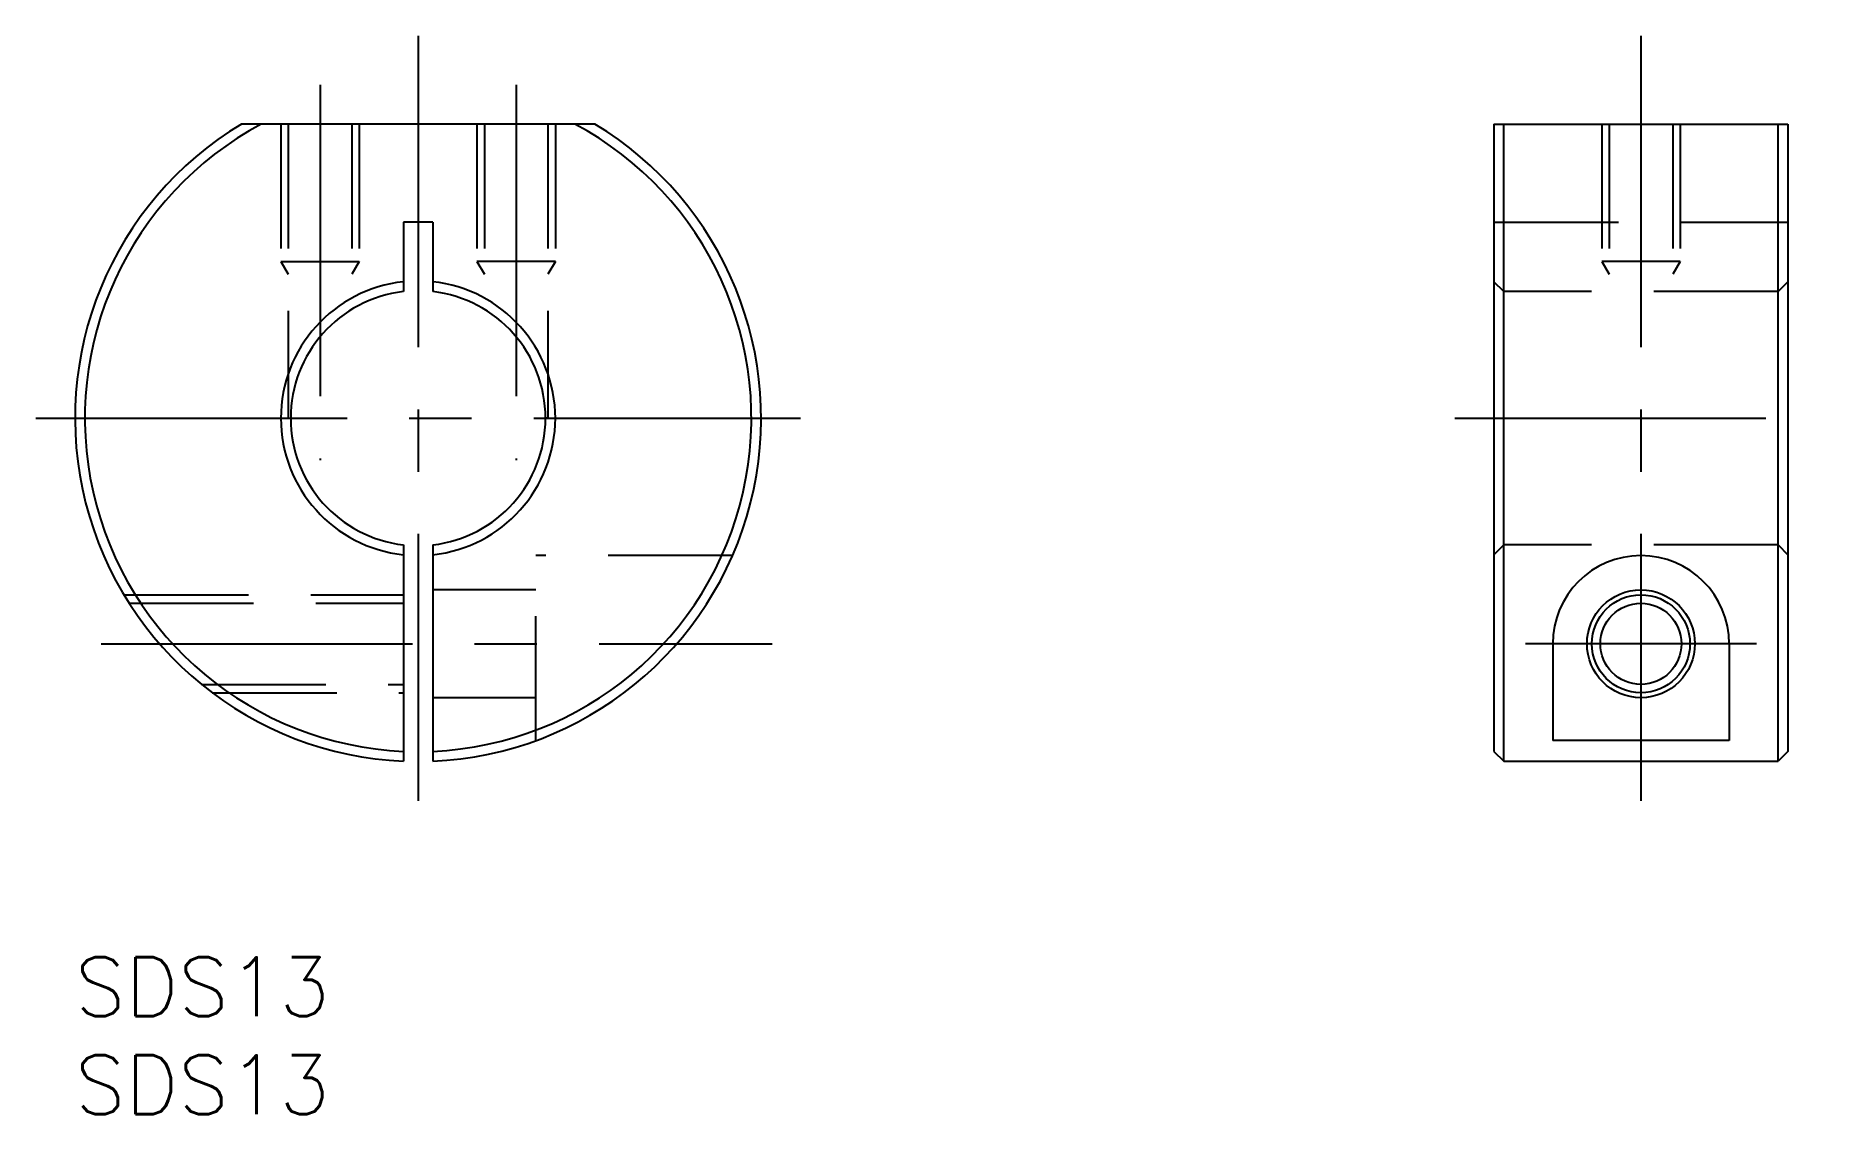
# Model space of a CAD drawing. Extents: x -2 to 89.4, y -8 to 47.
import ezdxf

# ---------------------------------------------------------------- set-up
doc = ezdxf.new("R2010")
doc.units = 0
doc.header["$LTSCALE"] = 0.5
doc.linetypes.add('CENTER', pattern=[50.8, 31.75, -6.35, 6.35, -6.35])
doc.linetypes.add('DASHED', pattern=[19.05, 12.7, -6.35])
for name, color, linetype in [('MSM_CENTER', 1, 'CENTER'), ('MSM_CONTINUOUS', 7, 'CONTINUOUS'), ('MSM_DASHED', 4, 'DASHED'), ('MSM_NARROW', 5, 'CONTINUOUS'), ('MSM_PART_NUMBER', 7, 'CONTINUOUS')]:
    doc.layers.add(name, color=color, linetype=linetype)
doc.styles.get("Standard").update_dxf_attribs({"font": 'txt.shx', "height": 3, "bigfont": 'bigfont.shx'})

# ---------------------------------------------------------------- blocks, each defined once
blk = doc.blocks.new('*U28')
at = {"layer": 'MSM_PART_NUMBER'}
blk.add_text('SDS13', height=3, dxfattribs=at).set_placement((0, -3))
blk = doc.blocks.new('*U29')
at = {"layer": 'MSM_PART_NUMBER'}
blk.add_text('SDS13', height=3, dxfattribs=at).set_placement((0, -8))

msp = doc.modelspace()

# ---------------------------------------------------------------- linework, layer by layer
at = {"layer": 'MSM_CENTER'}
for p, q in [((17.5, 46.984), (17.5, 7.984)), ((79.876, 46.984), (79.876, 7.984)), ((12.5, 44.484), (12.5, 25.347)), ((22.5, 44.484), (22.5, 25.347)), ((-2, 27.484), (37, 27.484)), ((70.376, 27.484), (89.376, 27.484)), ((1.333, 15.984), (35.556, 15.984)), ((85.765, 15.984), (73.987, 15.984))]:
    msp.add_line(p, q, dxfattribs=at)
at = {"layer": 'MSM_CONTINUOUS'}
for p, q in [((26.514, 42.484), (8.486, 42.484)), ((72.376, 42.484), (72.376, 10.5)), ((72.376, 42.484), (87.376, 42.484)), ((72.876, 10), (72.876, 42.484)), ((86.876, 10), (86.876, 42.484)), ((87.376, 42.484), (87.376, 10.5)), ((18.25, 37.484), (16.75, 37.484)), ((16.75, 37.484), (16.75, 33.941)), ((18.25, 37.484), (18.25, 33.941)), ((16.75, 21.027), (16.75, 10)), ((18.25, 21.027), (18.25, 10)), ((75.376, 15.984), (75.376, 11.045)), ((84.376, 15.984), (84.376, 11.045)), ((84.376, 11.045), (75.376, 11.045)), ((72.376, 10.5), (72.876, 10)), ((87.376, 10.5), (86.876, 10)), ((72.876, 10), (86.876, 10))]:
    msp.add_line(p, q, dxfattribs=at)
for radius in [2.75, 2.067]:
    msp.add_circle((79.876, 15.984), radius, dxfattribs=at)
for centre, radius, start, end in [((17.5, 27.484), 17.5, 121.00272, 267.54371), ((17.5, 27.484), 17, 118.07249, 267.47142), ((17.5, 27.484), 17.5, 272.45629, 58.99728), ((17.5, 27.484), 17, 272.52858, 61.92751), ((17.5, 27.484), 7, 96.15064, 263.84936), ((17.5, 27.484), 6.5, 96.62581, 263.37419), ((17.5, 27.484), 7, 276.15064, 83.84936), ((17.5, 27.484), 6.5, 276.62581, 83.37419), ((79.876, 15.984), 4.5, 0, 180)]:
    msp.add_arc(centre, radius, start, end, dxfattribs=at)
at = {"layer": 'MSM_DASHED'}
for p, q in [((10.5, 42.484), (10.5, 35.484)), ((10.879, 42.484), (10.879, 27.484)), ((14.121, 42.484), (14.121, 33.037)), ((14.5, 42.484), (14.5, 35.484)), ((20.5, 42.484), (20.5, 35.484)), ((20.879, 42.484), (20.879, 33.037)), ((24.121, 42.484), (24.121, 27.484)), ((24.5, 42.484), (24.5, 35.484)), ((77.876, 42.484), (77.876, 35.484)), ((78.255, 42.484), (78.255, 33.941)), ((81.497, 42.484), (81.497, 33.941)), ((81.876, 42.484), (81.876, 35.484)), ((72.376, 37.484), (87.376, 37.484)), ((10.5, 35.484), (14.5, 35.484)), ((10.5, 35.484), (10.879, 34.827)), ((14.5, 35.484), (14.121, 34.827)), ((24.5, 35.484), (20.5, 35.484)), ((20.5, 35.484), (20.879, 34.827)), ((24.5, 35.484), (24.121, 34.827)), ((81.876, 35.484), (77.876, 35.484)), ((77.876, 35.484), (78.255, 34.827)), ((81.876, 35.484), (81.497, 34.827)), ((72.876, 33.941), (72.376, 34.444)), ((86.876, 33.941), (72.876, 33.941)), ((86.876, 33.941), (87.376, 34.444)), ((10.879, 27.484), (11, 27.484)), ((24.121, 27.484), (24, 27.484)), ((72.876, 21.027), (72.376, 20.524)), ((86.876, 21.027), (72.876, 21.027)), ((86.876, 21.027), (87.376, 20.524)), ((33.539, 20.484), (23.5, 20.484)), ((23.5, 11.045), (23.5, 20.484)), ((2.5, 18.484), (16.75, 18.484)), ((23.5, 18.734), (18.25, 18.734)), ((2.76, 18.051), (16.75, 18.051)), ((6.446, 13.917), (16.75, 13.917)), ((7, 13.484), (16.75, 13.484)), ((23.5, 13.234), (18.25, 13.234))]:
    msp.add_line(p, q, dxfattribs=at)
at = {"layer": 'MSM_NARROW'}
msp.add_circle((79.876, 15.984), 2.5, dxfattribs=at)

# ---------------------------------------------------------------- block references
at = {"layer": 'MSM_CONTINUOUS'}
for name in ['*U28', '*U29']:
    msp.add_blockref(name, (0, 0), dxfattribs=at)

doc.saveas('drawing.dxf')
